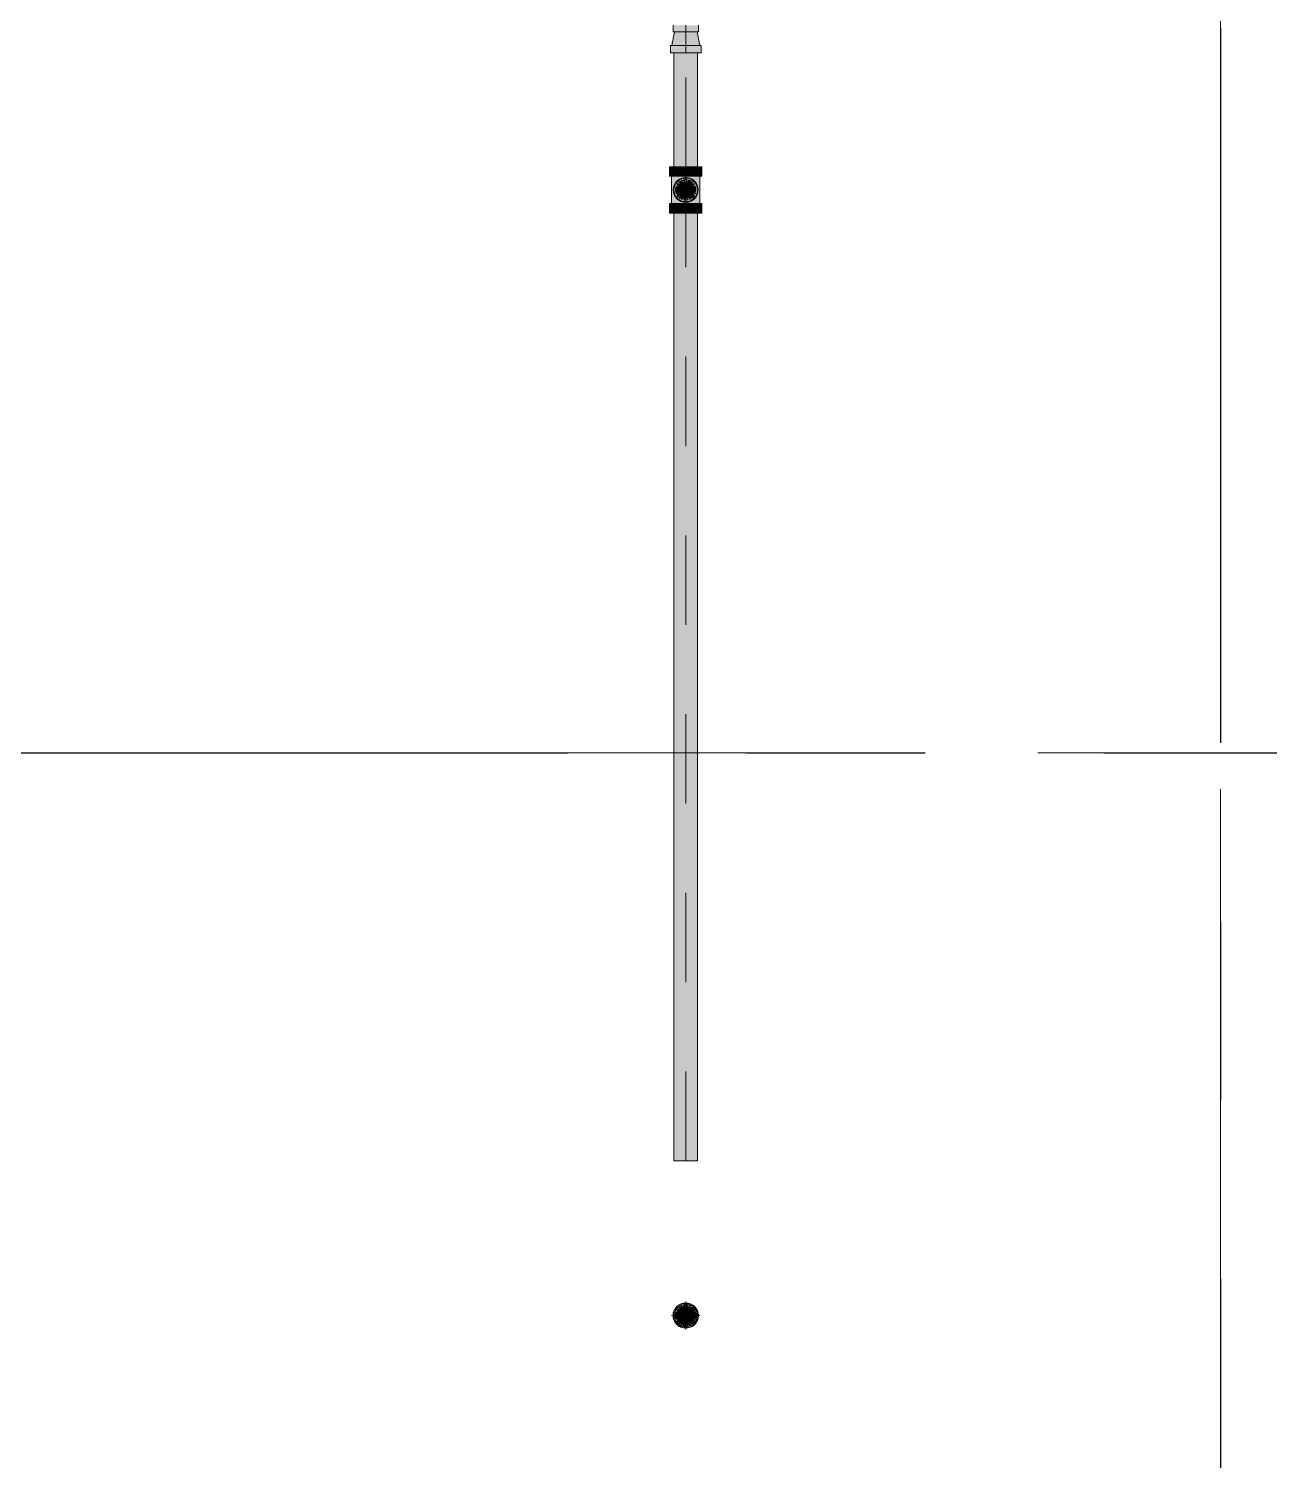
# Model space of a CAD drawing. Header units: millimetres. Extents: x -4000 to 187956, y -58990 to 162485.
# Drawn here: x 48382 to 50587, y 134193 to 136737 of the extents above; entities that cross this region are included whole.
import ezdxf

# ---------------------------------------------------------------- set-up
doc = ezdxf.new("R2010")
doc.units = ezdxf.units.MM
for name, pattern in [('Dash 1_16_', [317.5, 158.75, -158.75]), ('Grid Line', [2222.5, 1270, -317.5, 317.5, -317.5]), ('Grid Line 12_5mm', [2150, 1250, -300, 300, -300])]:
    doc.linetypes.add(name, pattern=pattern)
for name, color, linetype, lineweight in [('F-SPRN', 3, 'Continuous', 9), ('P-PIPE', 3, 'Continuous', 9), ('P-PIPE-CNTR', 3, 'Continuous', 9), ('S-GRID', 1, 'Continuous', 30)]:
    doc.layers.add(name, color=color, linetype=linetype, lineweight=lineweight)

# ---------------------------------------------------------------- blocks, each defined once
blk = doc.blocks.new('CMF2_NHAXUONG_A_rvt-1-FFS - TANG 1')
at = {"layer": 'S-GRID', "linetype": 'Grid Line 12_5mm', "lineweight": 9}
for p, q in [((50500, 161185.2), (50500, -16487.4)), ((-824.3, 135450), (183641.1, 135450))]:
    blk.add_line(p, q, dxfattribs=at)
blk = doc.blocks.new('Sprinkler_Up - DN20-V90-FFS - TANG 1')
at = {"layer": 'F-SPRN', "transparency": 33554534}
for points in [[(-13.5, 0), (-3.9, 0.7), (-1.7, 2.9), (-1.2, 3.5), (-0.6, 4), (0.6, 4), (1.2, 3.5), (1.7, 2.9), (4.6, 0), (22.2, 0), (18, 13.1), (6.9, 21.2), (-6.9, 21.2), (-18, 13.1), (-22.2, 0)], [(0, -21.2), (6.9, -21.2), (18, -13.1), (22.2, 0), (3.9, -0.7), (1.7, -2.9), (1.2, -3.5), (0.6, -4), (-0.6, -4), (-1.2, -3.5), (-1.7, -2.9), (-4.6, 0), (-22.2, 0), (-18, -13.1), (-6.9, -21.2)], [(0, -16.7), (4.3, -16.1), (11.8, -11.8), (16.1, -4.3), (16.1, 4.3), (11.8, 11.8), (8.3, 14.4), (0, 16.7), (-4.3, 16.1), (-11.8, 11.8), (-16.1, 4.3), (-16.1, -4.3), (-11.8, -11.8), (-8.3, -14.4)], [(0, -15.6), (7.8, -13.5), (13.5, -7.8), (15.1, -4), (15.1, 4), (13.5, 7.8), (7.8, 13.5), (0, 15.6), (-7.8, 13.5), (-11, 11), (-15.1, 4), (-15.1, -4), (-11, -11), (-7.8, -13.5)], [(-10.9, -5.5), (-10.9, 5.4), (-14.5, 5.4), (-14.5, -5.5)], [(-7.7, -5.5), (-7.7, 5.4), (-10.9, 5.4), (-10.9, -5.5)], [(0, -5.5), (0, 5.4), (-7.7, 5.4), (-7.7, -5.5)], [(0, 0), (5.7, 0), (2.9, 4.9), (-2.9, 4.9), (-5.7, 0)], [(2.9, -4.9), (5.7, 0), (-5.7, 0), (-2.9, -4.9)], [(-4.6, 0), (4.6, 0), (0, 4.6)], [(0, -4.6), (4.6, 0), (-4.6, 0)], [(0, -2.6), (1.3, 0), (-1.8, 0)], [(-1.3, 0), (1.8, 0), (0, 2.6)], [(7.7, -5.5), (7.7, 5.4), (0, 5.4), (0, -5.5)], [(10.9, -5.5), (10.9, 5.4), (7.7, 5.4), (7.7, -5.5)], [(14.5, -5.5), (14.5, 5.4), (10.9, 5.4), (10.9, -5.5)]]:
    blk.add_hatch(color=1, dxfattribs=at).paths.add_polyline_path(points)
at = {"layer": 'F-SPRN', "color": 1}
for p, q in [((-11.5, 5.4), (-14.5, 5.4)), ((-14.5, 5.4), (-10.9, 5.4)), ((-14.5, 5.4), (-14.5, -5.5)), ((-11.5, 5.4), (-11.5, 4)), ((-11.5, 3), (-11.5, 0.2)), ((-10.9, 0.2), (-10.9, 3.6)), ((-10.8, 5.4), (-7.7, 5.4)), ((-8.1, 5.4), (-10.8, 5.4)), ((-8.1, 5.4), (-8.1, 2.8)), ((-8.1, 2.5), (-8.1, 0.4)), ((-7.7, 5.4), (-7.7, 2.7)), ((-7.7, 5.4), (-7.7, 2.7)), ((-7.7, 2.3), (-7.7, 0.5)), ((-7.7, 2.3), (-7.7, 0.5)), ((-6.9, 5.4), (-4.7, 5.4)), ((-5.8, 3.8), (-5.8, 2.2)), ((-2.1, 0), (-2.1, 0)), ((-2.1, 0), (-2.1, -0.1)), ((0, 2.1), (-0.1, 2.1)), ((2.1, 0), (2.1, 0.1)), ((2.1, 0), (2.1, 0)), ((4.7, 5.4), (6.9, 5.4)), ((5.8, 3.8), (5.8, 2.2)), ((7.7, 5.4), (10.8, 5.4)), ((7.7, 5.4), (7.7, 2.7)), ((7.7, 5.4), (7.7, 2.7)), ((7.7, 2.3), (7.7, 0.5)), ((7.7, 2.3), (7.7, 0.5)), ((10.8, 5.4), (8.1, 5.4)), ((8.1, 5.4), (8.1, 2.8)), ((8.1, 2.5), (8.1, 0.4)), ((10.9, 5.4), (14.5, 5.4)), ((10.9, 3.6), (10.9, 0.2)), ((14.5, 5.4), (11.5, 5.4)), ((11.5, 5.4), (11.5, 4)), ((11.5, 3), (11.5, 0.2)), ((14.5, 5.4), (14.5, -5.5)), ((-10.9, -5.5), (-14.5, -5.5)), ((-14.5, -5.5), (-11.5, -5.5)), ((-11.5, -0.2), (-11.5, -3)), ((-11.5, -4), (-11.5, -5.5)), ((-10.9, -3.6), (-10.9, -0.2)), ((-10.8, -5.5), (-8.1, -5.5)), ((-7.7, -5.5), (-10.8, -5.5)), ((-8.1, -0.4), (-8.1, -2.5)), ((-8.1, -2.8), (-8.1, -5.5)), ((-7.7, -0.5), (-7.7, -2.3)), ((-7.7, -0.5), (-7.7, -2.3)), ((-7.7, -2.7), (-7.7, -5.4)), ((-7.7, -2.7), (-7.7, -5.4)), ((-7, -5.5), (-5.8, -5.5)), ((-4.8, -5.5), (-7, -5.5)), ((-5.8, -2.2), (-5.8, -3.8)), ((0, -2.1), (0.1, -2.1)), ((7, -5.5), (4.8, -5.5)), ((5.8, -2.2), (5.8, -3.8)), ((5.8, -5.5), (7, -5.5)), ((7.7, -0.5), (7.7, -2.3)), ((7.7, -0.5), (7.7, -2.3)), ((7.7, -2.7), (7.7, -5.4)), ((7.7, -2.7), (7.7, -5.4)), ((10.8, -5.5), (7.7, -5.5)), ((8.1, -0.4), (8.1, -2.5)), ((8.1, -2.8), (8.1, -5.5)), ((8.1, -5.5), (10.8, -5.5)), ((10.9, -0.2), (10.9, -3.6)), ((14.5, -5.5), (10.9, -5.5)), ((11.5, -0.2), (11.5, -3)), ((11.5, -4), (11.5, -5.5)), ((11.5, -5.5), (14.5, -5.5))]:
    blk.add_line(p, q, dxfattribs=at)
at = {"layer": 'F-SPRN', "color": 1, "flags": 128}
for points in [[(-0.1, 2.1), (-0.1, 2.1), (-0.2, 2.1), (-0.3, 2.1), (-0.4, 2), (-0.5, 2), (-0.6, 2), (-0.6, 2), (-0.7, 2), (-0.8, 1.9), (-0.9, 1.9), (-0.9, 1.9), (-1, 1.8), (-1.1, 1.8), (-1.2, 1.7), (-1.2, 1.7), (-1.3, 1.6), (-1.4, 1.6), (-1.4, 1.5), (-1.5, 1.5), (-1.5, 1.4), (-1.6, 1.3), (-1.6, 1.3), (-1.7, 1.2), (-1.7, 1.1), (-1.8, 1.1), (-1.8, 1), (-1.9, 0.9), (-1.9, 0.8), (-1.9, 0.8), (-2, 0.7), (-2, 0.6), (-2, 0.5), (-2, 0.5), (-2, 0.4), (-2.1, 0.3), (-2.1, 0.2), (-2.1, 0.1), (-2.1, 0)], [(2.1, 0.1), (2.1, 0.2), (2.1, 0.2), (2.1, 0.3), (2, 0.4), (2, 0.5), (2, 0.6), (2, 0.7), (1.9, 0.7), (1.9, 0.8), (1.9, 0.9), (1.8, 1), (1.8, 1), (1.8, 1.1), (1.7, 1.2), (1.7, 1.2), (1.6, 1.3), (1.6, 1.4), (1.5, 1.4), (1.4, 1.5), (1.4, 1.5), (1.3, 1.6), (1.3, 1.7), (1.2, 1.7), (1.1, 1.7), (1.1, 1.8), (1, 1.8), (0.9, 1.9), (0.8, 1.9), (0.8, 1.9), (0.7, 2), (0.6, 2), (0.5, 2), (0.4, 2), (0.4, 2), (0.3, 2.1), (0.2, 2.1), (0.1, 2.1), (0, 2.1)], [(-2.1, -0.1), (-2.1, -0.2), (-2.1, -0.2), (-2.1, -0.3), (-2, -0.4), (-2, -0.5), (-2, -0.6), (-2, -0.7), (-1.9, -0.7), (-1.9, -0.8), (-1.9, -0.9), (-1.8, -1), (-1.8, -1), (-1.8, -1.1), (-1.7, -1.2), (-1.7, -1.2), (-1.6, -1.3), (-1.6, -1.4), (-1.5, -1.4), (-1.4, -1.5), (-1.4, -1.5), (-1.3, -1.6), (-1.3, -1.7), (-1.2, -1.7), (-1.1, -1.7), (-1.1, -1.8), (-1, -1.8), (-0.9, -1.9), (-0.8, -1.9), (-0.8, -1.9), (-0.7, -2), (-0.6, -2), (-0.5, -2), (-0.4, -2), (-0.4, -2), (-0.3, -2.1), (-0.2, -2.1), (-0.1, -2.1), (0, -2.1)], [(0.1, -2.1), (0.1, -2.1), (0.2, -2.1), (0.3, -2.1), (0.4, -2), (0.5, -2), (0.6, -2), (0.6, -2), (0.7, -2), (0.8, -1.9), (0.9, -1.9), (0.9, -1.9), (1, -1.8), (1.1, -1.8), (1.2, -1.7), (1.2, -1.7), (1.3, -1.6), (1.4, -1.6), (1.4, -1.5), (1.5, -1.5), (1.5, -1.4), (1.6, -1.3), (1.6, -1.3), (1.7, -1.2), (1.7, -1.1), (1.8, -1.1), (1.8, -1), (1.9, -0.9), (1.9, -0.8), (1.9, -0.8), (2, -0.7), (2, -0.6), (2, -0.5), (2, -0.5), (2, -0.4), (2.1, -0.3), (2.1, -0.2), (2.1, -0.1), (2.1, 0)]]:
    blk.add_lwpolyline(points, dxfattribs=at)
at = {"layer": 'F-SPRN', "color": 1}
for radius, start, end in [(22.2, 360, 180), (21.9, 165.6773, 179.2615), (21.9, 144.7698, 164.8151), (21.9, 126.6942, 143.2701), (16.7, 167.6802, 180), (16.7, 167.6802, 180), (16.7, 155.3879, 165), (16.7, 155.3879, 165), (15.6, 166.3382, 180), (15.6, 166.3382, 180), (15.6, 150.4354, 165), (15.6, 159.6139, 165), (16.7, 136.7213, 150), (16.7, 136.7213, 150), (15.6, 150.4354, 156.3845), (15.6, 138.4214, 150), (15.6, 138.4214, 150), (21.9, 108.2621, 125.7507), (16.7, 121.4181, 130.5751), (16.7, 121.4181, 130.5751), (15.6, 120, 133.2078), (15.6, 120, 133.2078), (16.7, 106.5995, 120), (16.7, 106.5995, 120), (15.6, 114.4363, 119.9813), (15.6, 114.4363, 119.9813), (21.9, 99.348, 107.901), (4.63, 0, 180), (4.63, 360, 180), (16.7, 96.4143, 105), (16.7, 96.4143, 105), (3.81, 360, 180), (21.9, 90.145, 98.8503), (15.6, 95.5762, 100.6843), (15.6, 95.5762, 100.6843), (2.56, 0, 180), (2.56, 360, 180), (2.04, 0, 180), (16.7, 83.0684, 90), (16.7, 83.0684, 90), (21.9, 72.5583, 89.4624), (15.6, 75, 87.64), (15.6, 75, 87.64), (15.6, 60.0187, 74.5481), (15.6, 60.0187, 74.5481), (16.7, 60, 75), (16.7, 60, 75), (21.9, 54.2493, 71.7379), (15.6, 46.7922, 60), (15.6, 46.7922, 60), (16.7, 49.4249, 58.5819), (16.7, 49.4249, 58.5819), (15.6, 30, 41.5786), (15.6, 30, 41.5786), (16.7, 30, 43.2787), (16.7, 30, 43.2787), (21.9, 36.7299, 53.3058), (15.6, 23.6155, 29.5646), (15.6, 15, 29.5646), (15.6, 15, 20.3861), (16.7, 15, 24.6121), (16.7, 15, 24.6121), (15.6, 360, 13.6618), (15.6, 0, 13.6618), (16.7, 360, 12.3198), (16.7, 0, 12.3198), (21.9, 15.1849, 35.2302), (21.9, 0.7385, 14.3227), (22.2, 180, 360), (21.9, 180.7385, 194.3227), (21.9, 195.1849, 215.2302), (21.9, 216.7299, 233.3058), (16.7, 180, 192.3198), (16.7, 180, 192.3198), (16.7, 195, 204.6121), (16.7, 195, 204.6121), (15.6, 180, 193.6618), (15.6, 180, 193.6618), (15.6, 195, 200.3861), (15.6, 195, 209.5646), (16.7, 210, 223.2787), (16.7, 210, 223.2787), (15.6, 203.6155, 209.5646), (15.6, 210, 221.5786), (15.6, 210, 221.5786), (21.9, 234.2493, 251.7379), (16.7, 229.4249, 238.5819), (16.7, 229.4249, 238.5819), (15.6, 226.7922, 240), (15.6, 226.7922, 240), (16.7, 240, 255), (16.7, 240, 255), (15.6, 240.0187, 254.5481), (15.6, 240.0187, 254.5481), (21.9, 252.5583, 269.4624), (4.63, 180, 0), (4.63, 180, 360), (15.6, 255, 267.64), (15.6, 255, 267.64), (3.81, 180, 360), (2.56, 180, 0), (2.56, 180, 360), (2.04, 180, 0), (16.7, 263.0684, 270), (16.7, 263.0684, 270), (21.9, 270.145, 278.8503), (15.6, 275.5762, 280.6843), (15.6, 275.5762, 280.6843), (16.7, 276.4143, 285), (16.7, 276.4143, 285), (21.9, 279.348, 287.901), (16.7, 286.5995, 300), (16.7, 286.5995, 300), (15.6, 294.4363, 299.9813), (15.6, 294.4363, 299.9813), (21.9, 288.2621, 305.7507), (15.6, 300, 313.2078), (15.6, 300, 313.2078), (16.7, 301.4181, 310.5751), (16.7, 301.4181, 310.5751), (15.6, 318.4214, 330), (15.6, 318.4214, 330), (16.7, 316.7213, 330), (16.7, 316.7213, 330), (21.9, 306.6942, 323.2701), (15.6, 330.4354, 345), (15.6, 330.4354, 336.3845), (15.6, 339.6139, 345), (15.6, 346.3382, 360), (15.6, 346.3382, 360), (16.7, 335.3879, 345), (16.7, 335.3879, 345), (16.7, 347.6802, 360), (16.7, 347.6802, 360), (21.9, 324.7698, 344.8151), (21.9, 345.6773, 359.2615)]:
    blk.add_arc((0, 0), radius, start, end, dxfattribs=at)
blk = doc.blocks.new('Sprinkler_Up - DN20-V594-FFS - TANG 1')
at = {"layer": 'F-SPRN', "transparency": 33554534}
for points in [[(-13.5, 0), (-3.9, 0.7), (-1.7, 2.9), (-1.2, 3.5), (-0.6, 4), (0.6, 4), (1.2, 3.5), (1.7, 2.9), (4.6, 0), (22.2, 0), (18, 13.1), (6.9, 21.2), (-6.9, 21.2), (-18, 13.1), (-22.2, 0)], [(0, -21.2), (6.9, -21.2), (18, -13.1), (22.2, 0), (3.9, -0.7), (1.7, -2.9), (1.2, -3.5), (0.6, -4), (-0.6, -4), (-1.2, -3.5), (-1.7, -2.9), (-4.6, 0), (-22.2, 0), (-18, -13.1), (-6.9, -21.2)], [(0, -16.7), (4.3, -16.1), (11.8, -11.8), (16.1, -4.3), (16.1, 4.3), (11.8, 11.8), (8.3, 14.4), (0, 16.7), (-4.3, 16.1), (-11.8, 11.8), (-16.1, 4.3), (-16.1, -4.3), (-11.8, -11.8), (-8.3, -14.4)], [(0, -15.6), (7.8, -13.5), (13.5, -7.8), (15.1, -4), (15.1, 4), (13.5, 7.8), (7.8, 13.5), (0, 15.6), (-7.8, 13.5), (-11, 11), (-15.1, 4), (-15.1, -4), (-11, -11), (-7.8, -13.5)], [(-10.9, -5.5), (-10.9, 5.4), (-14.5, 5.4), (-14.5, -5.5)], [(-7.7, -5.5), (-7.7, 5.4), (-10.9, 5.4), (-10.9, -5.5)], [(0, -5.5), (0, 5.4), (-7.7, 5.4), (-7.7, -5.5)], [(0, 0), (5.7, 0), (2.9, 4.9), (-2.9, 4.9), (-5.7, 0)], [(-2.9, -4.9), (2.9, -4.9), (5.7, 0), (-5.7, 0)], [(0, 0), (4.6, 0), (0, 4.6), (-4.6, 0)], [(0, -4.6), (4.6, 0), (-4.6, 0)], [(0, -2.6), (1.3, 0), (-1.8, 0)], [(-1.3, 0), (1.8, 0), (0, 2.6)], [(7.7, -5.5), (7.7, 5.4), (0, 5.4), (0, -5.5)], [(10.9, -5.5), (10.9, 5.4), (7.7, 5.4), (7.7, -5.5)], [(14.5, -5.5), (14.5, 5.4), (10.9, 5.4), (10.9, -5.5)]]:
    blk.add_hatch(color=1, dxfattribs=at).paths.add_polyline_path(points)
at = {"layer": 'F-SPRN', "color": 1}
for p, q in [((-11.5, 5.4), (-14.5, 5.4)), ((-14.5, 5.4), (-11.3, 5.4)), ((-14.5, 5.4), (-14.5, 3.7)), ((-14.5, 3.3), (-14.5, 0)), ((-11.5, 5.4), (-11.5, 4)), ((-10.9, 1.9), (-10.9, 3.6)), ((-10.8, 5.4), (-8, 5.4)), ((-8.1, 5.4), (-10.8, 5.4)), ((-8.1, 5.4), (-8.1, 2.8)), ((-8.1, 2.5), (-8.1, 0.7)), ((-7.7, 4.8), (-7.7, 2.7)), ((-7.7, 4.8), (-7.7, 2.7)), ((-7.7, 2.1), (-7.7, 0.5)), ((-7.7, 2.1), (-7.7, 0.5)), ((-6.7, 5.4), (-4.7, 5.4)), ((-5.8, 3.8), (-5.8, 2.2)), ((-2.1, 0), (-2.1, 0)), ((-2.1, 0), (-2.1, -0.1)), ((0, 2.1), (-0.1, 2.1)), ((2.1, 0), (2.1, 0.1)), ((2.1, 0), (2.1, 0)), ((4.7, 5.4), (6.5, 5.4)), ((7.7, 5.4), (10.8, 5.4)), ((7.7, 5.2), (7.7, 2.7)), ((7.7, 5.2), (7.7, 2.7)), ((7.7, 2.3), (7.7, 0.5)), ((7.7, 2.3), (7.7, 0.5)), ((10.8, 5.4), (8.1, 5.4)), ((8.1, 5.4), (8.1, 2.8)), ((8.1, 2.5), (8.1, 0.4)), ((10.9, 5.4), (14.5, 5.4)), ((10.9, 3.6), (10.9, 0.2)), ((14.5, 5.4), (11.5, 5.4)), ((11.5, 5.4), (11.5, 4)), ((11.5, 3), (11.5, 0.2)), ((14.5, 5.4), (14.5, -5.5)), ((-14.5, -1.3), (-14.5, -3.7)), ((-11.1, -5.5), (-14.5, -5.5)), ((-14.5, -5.5), (-11.5, -5.5)), ((-10.9, -2.6), (-10.9, -1.3)), ((-10.8, -5.5), (-8.1, -5.5)), ((-7.8, -5.5), (-10.8, -5.5)), ((-8.1, -4.2), (-8.1, -5.5)), ((-7.7, -2.7), (-7.7, -4)), ((-7.7, -2.7), (-7.7, -4)), ((-7, -5.5), (-5.8, -5.5)), ((-4.8, -5.5), (-7, -5.5)), ((-5.8, -2.3), (-5.8, -3.8)), ((-2.1, -0.3), (-2, -0.4)), ((-2, -0.4), (-2, -0.5)), ((-2, -0.5), (-2, -0.6)), ((-2, -0.6), (-2, -0.7)), ((-2, -0.7), (-1.9, -0.7)), ((-1.9, -0.7), (-1.9, -0.8)), ((-1.9, -0.8), (-1.9, -0.9)), ((-1.9, -0.9), (-1.8, -1)), ((-1.8, -1), (-1.8, -1.1)), ((-1.8, -1), (-1.8, -1)), ((-1.8, -1.1), (-1.7, -1.2)), ((-1.7, -1.2), (-1.6, -1.3)), ((-1.7, -1.2), (-1.7, -1.2)), ((-1.6, -1.3), (-1.6, -1.4)), ((-1.6, -1.4), (-1.5, -1.4)), ((-1.5, -1.4), (-1.4, -1.5)), ((-1.4, -1.5), (-1.3, -1.6)), ((-1.4, -1.5), (-1.4, -1.5)), ((-1.3, -1.6), (-1.3, -1.7)), ((-1.3, -1.7), (-1.2, -1.7)), ((-1.2, -1.7), (-1.1, -1.7)), ((-1.1, -1.7), (-1.1, -1.8)), ((-1.1, -1.8), (-1, -1.8)), ((-1, -1.8), (-0.9, -1.9)), ((-0.9, -1.9), (-0.8, -1.9)), ((-0.8, -1.9), (-0.7, -2)), ((-0.8, -1.9), (-0.8, -1.9)), ((-0.7, -2), (-0.6, -2)), ((-0.6, -2), (-0.5, -2)), ((-0.5, -2), (-0.4, -2)), ((-0.4, -2), (-0.3, -2.1)), ((-0.4, -2), (-0.4, -2)), ((-0.3, -2.1), (-0.2, -2.1)), ((-0.2, -2.1), (-0.1, -2.1)), ((-0.1, -2.1), (0, -2.1)), ((0, -2.1), (0.1, -2.1)), ((0.1, -2.1), (0.2, -2.1)), ((0.1, -2.1), (0.1, -2.1)), ((0.2, -2.1), (0.3, -2.1)), ((0.3, -2.1), (0.4, -2)), ((0.4, -2), (0.5, -2)), ((0.5, -2), (0.6, -2)), ((0.6, -2), (0.7, -2)), ((0.6, -2), (0.6, -2)), ((0.7, -2), (0.8, -1.9)), ((0.8, -1.9), (0.9, -1.9)), ((0.9, -1.9), (1, -1.8)), ((0.9, -1.9), (0.9, -1.9)), ((1, -1.8), (1.1, -1.8)), ((1.1, -1.8), (1.2, -1.7)), ((1.2, -1.7), (1.3, -1.6)), ((1.2, -1.7), (1.2, -1.7)), ((1.3, -1.6), (1.4, -1.6)), ((1.4, -1.5), (1.5, -1.5)), ((1.4, -1.6), (1.4, -1.5)), ((1.5, -1.4), (1.6, -1.3)), ((1.5, -1.5), (1.5, -1.4)), ((1.6, -1.3), (1.7, -1.2)), ((1.6, -1.3), (1.6, -1.3)), ((1.7, -1.1), (1.8, -1.1)), ((1.7, -1.2), (1.7, -1.1)), ((1.8, -1), (1.9, -0.9)), ((1.8, -1.1), (1.8, -1)), ((1.9, -0.8), (2, -0.7)), ((1.9, -0.8), (1.9, -0.8)), ((1.9, -0.9), (1.9, -0.8)), ((2, -0.4), (2.1, -0.3)), ((2, -0.5), (2, -0.4)), ((2, -0.5), (2, -0.5)), ((2, -0.6), (2, -0.5)), ((2, -0.7), (2, -0.6)), ((2.1, -0.1), (2.1, 0)), ((2.1, -0.2), (2.1, -0.1)), ((2.1, -0.3), (2.1, -0.2)), ((7, -5.5), (4.8, -5.5)), ((5.8, -2.2), (5.8, -3.8)), ((5.8, -5.5), (7, -5.5)), ((7.7, -0.5), (7.7, -2.3)), ((7.7, -0.5), (7.7, -2.3)), ((7.7, -2.7), (7.7, -5.4)), ((7.7, -2.7), (7.7, -5.4)), ((10.8, -5.5), (7.7, -5.5)), ((8.1, -0.4), (8.1, -2.5)), ((8.1, -2.8), (8.1, -5.5)), ((8.1, -5.5), (10.8, -5.5)), ((10.9, -0.2), (10.9, -3.6)), ((14.5, -5.5), (10.9, -5.5)), ((11.5, -0.2), (11.5, -3)), ((11.5, -4), (11.5, -5.5)), ((11.5, -5.5), (14.5, -5.5))]:
    blk.add_line(p, q, dxfattribs=at)
at = {"layer": 'F-SPRN', "color": 1, "flags": 128}
for points in [[(-2, 0.4), (-2.1, 0.3), (-2.1, 0.2), (-2.1, 0.1), (-2.1, 0)], [(-1.9, 0.9), (-1.9, 0.8), (-1.9, 0.8), (-2, 0.7), (-2, 0.6), (-2, 0.5), (-2, 0.5), (-2, 0.4)], [(-1.5, 1.5), (-1.5, 1.4), (-1.6, 1.3), (-1.6, 1.3), (-1.7, 1.2), (-1.7, 1.1), (-1.8, 1.1), (-1.8, 1), (-1.9, 0.9)], [(-0.6, 2), (-0.7, 2), (-0.8, 1.9), (-0.9, 1.9), (-0.9, 1.9), (-1, 1.8), (-1.1, 1.8), (-1.2, 1.7), (-1.2, 1.7), (-1.3, 1.6), (-1.4, 1.6), (-1.4, 1.5), (-1.5, 1.5)], [(-0.5, 2), (-0.6, 2), (-0.6, 2)], [(-0.1, 2.1), (-0.1, 2.1), (-0.2, 2.1), (-0.3, 2.1), (-0.4, 2), (-0.5, 2)], [(2, 0.5), (2, 0.6), (2, 0.7), (1.9, 0.7), (1.9, 0.8), (1.9, 0.9), (1.8, 1), (1.8, 1), (1.8, 1.1), (1.7, 1.2), (1.7, 1.2), (1.6, 1.3), (1.6, 1.4), (1.5, 1.4), (1.4, 1.5), (1.4, 1.5), (1.3, 1.6), (1.3, 1.7), (1.2, 1.7), (1.1, 1.7), (1.1, 1.8), (1, 1.8), (0.9, 1.9), (0.8, 1.9), (0.8, 1.9), (0.7, 2), (0.6, 2), (0.5, 2), (0.4, 2), (0.4, 2), (0.3, 2.1), (0.2, 2.1), (0.1, 2.1), (0, 2.1)], [(2.1, 0.1), (2.1, 0.2), (2.1, 0.2), (2.1, 0.3), (2, 0.4), (2, 0.5)], [(-2.1, -0.1), (-2.1, -0.2), (-2.1, -0.2), (-2.1, -0.3)]]:
    blk.add_lwpolyline(points, dxfattribs=at)
at = {"layer": 'F-SPRN', "color": 1}
for radius, start, end in [(22.2, 360, 180), (21.9, 165.6773, 179.2615), (21.9, 144.7698, 164.8151), (21.9, 126.6942, 143.2701), (16.7, 167.6802, 180), (16.7, 167.6802, 180), (16.7, 155.3879, 164.9693), (16.7, 155.3879, 164.9693), (15.6, 166.4265, 180), (15.6, 166.4265, 180), (15.6, 150.9409, 165), (15.6, 159.6139, 165), (16.7, 136.7213, 149.931), (16.7, 136.7213, 149.931), (15.6, 150.9409, 156.3845), (15.6, 138.4214, 150), (15.6, 138.4214, 150), (21.9, 108.2621, 125.7507), (16.7, 121.4181, 130.5751), (16.7, 121.4181, 130.5751), (15.6, 120.5262, 133.2078), (15.6, 120.5262, 133.2078), (16.7, 106.5995, 120), (16.7, 106.5995, 120), (15.6, 114.4363, 119.9813), (15.6, 114.4363, 119.9813), (21.9, 99.348, 107.901), (4.63, 155.7832, 180), (4.63, 155.7832, 180), (16.7, 96.4143, 105), (16.7, 96.4143, 105), (4.63, 109.0192, 138.2703), (4.63, 109.0192, 138.2703), (21.9, 90.145, 98.8503), (15.6, 95.5762, 100.6843), (15.6, 95.5762, 100.6843), (2.56, 109.0192, 168.8278), (2.56, 109.0192, 168.8278), (2.04, 109.0192, 180), (16.7, 83.0684, 90), (16.7, 83.0684, 90), (4.63, 17.9592, 90), (4.63, 17.9592, 90), (3.81, 57.0577, 90), (2.56, 14.5599, 90), (2.56, 14.5599, 90), (2.04, 10.4703, 90), (21.9, 72.5583, 89.4624), (15.6, 75.573, 80.5892), (15.6, 75.573, 80.5892), (3.81, 16.1605, 43.8358), (15.6, 67.5614, 74.5481), (15.6, 67.5614, 74.5481), (16.7, 60, 75), (16.7, 60, 75), (15.6, 60.0187, 65.5637), (15.6, 60.0187, 65.5637), (21.9, 54.2493, 71.7379), (15.6, 46.7922, 60), (15.6, 46.7922, 60), (16.7, 49.4249, 58.5819), (16.7, 49.4249, 58.5819), (15.6, 30, 41.5786), (15.6, 30, 41.5786), (16.7, 30, 43.2787), (16.7, 30, 43.2787), (21.9, 36.7299, 53.3058), (15.6, 23.6155, 29.5646), (15.6, 15, 29.5646), (15.6, 15, 20.3861), (16.7, 15, 24.6121), (16.7, 15, 24.6121), (15.6, 360, 13.6618), (15.6, 0, 13.6618), (16.7, 360, 12.3198), (16.7, 0, 12.3198), (21.9, 15.1849, 35.2302), (21.9, 0.7385, 14.3227), (22.2, 180, 360), (21.9, 180.7385, 194.3227), (21.9, 195.1849, 215.2302), (21.9, 216.7299, 233.3058), (16.7, 180, 192.3198), (16.7, 180, 192.3198), (16.7, 195.0307, 204.6121), (16.7, 195.0307, 204.6121), (15.6, 181.9082, 193.6618), (15.6, 181.9082, 193.6618), (15.6, 197.3339, 209.5646), (15.6, 197.3339, 209.5646), (16.7, 210.069, 223.2787), (16.7, 210.069, 223.2787), (15.6, 212.5472, 221.5786), (15.6, 212.5472, 221.5786), (21.9, 234.2493, 251.7379), (16.7, 229.4249, 238.5819), (16.7, 229.4249, 238.5819), (15.6, 233.795, 240), (15.6, 233.795, 240), (16.7, 240, 255), (16.7, 240, 255), (15.6, 240.0187, 254.5481), (15.6, 240.0187, 254.5481), (21.9, 252.5583, 269.4624), (4.63, 197.9592, 0), (4.63, 197.9592, 360), (15.6, 255, 267.64), (15.6, 255, 267.64), (3.81, 196.1605, 360), (2.56, 191.1677, 270), (2.56, 191.1677, 270), (2.04, 190.4703, 270), (16.7, 263.0684, 270), (16.7, 263.0684, 270), (2.04, 270, 0), (2.56, 270, 0), (2.56, 270, 360), (21.9, 270.145, 278.8503), (15.6, 275.5762, 280.6843), (15.6, 275.5762, 280.6843), (16.7, 276.4143, 285), (16.7, 276.4143, 285), (21.9, 279.348, 287.901), (16.7, 286.5995, 300), (16.7, 286.5995, 300), (15.6, 294.4363, 299.9813), (15.6, 294.4363, 299.9813), (21.9, 288.2621, 305.7507), (15.6, 300, 313.2078), (15.6, 300, 313.2078), (16.7, 301.4181, 310.5751), (16.7, 301.4181, 310.5751), (15.6, 318.4214, 330), (15.6, 318.4214, 330), (16.7, 316.7213, 330), (16.7, 316.7213, 330), (21.9, 306.6942, 323.2701), (15.6, 330.4354, 345), (15.6, 330.4354, 336.3845), (15.6, 339.6139, 345), (15.6, 346.3382, 360), (15.6, 346.3382, 360), (16.7, 335.3879, 345), (16.7, 335.3879, 345), (16.7, 347.6802, 360), (16.7, 347.6802, 360), (21.9, 324.7698, 344.8151), (21.9, 345.6773, 359.2615)]:
    blk.add_arc((0, 0), radius, start, end, dxfattribs=at)
blk = doc.blocks.new('Steel_Transition_Threaded_HoaPhat - Standard-V953-FFS - TANG 1')
at = {"layer": 'P-PIPE', "lineweight": 13, "transparency": 33554534}
h = blk.add_hatch(color=1, dxfattribs=at)
h.paths.add_polyline_path([(49550, 126427.6), (49555.8, 126428.4), (49561.3, 126430.6), (49565.9, 126434.2), (49569.5, 126438.8), (49571.7, 126444.3), (49572.5, 126450.1), (49571.7, 126455.9), (49569.5, 126461.3), (49565.9, 126466), (49561.3, 126469.6), (49555.8, 126471.8), (49550, 126472.6), (49544.2, 126471.8), (49538.8, 126469.6), (49534.1, 126466), (49530.5, 126461.3), (49528.3, 126455.9), (49527.5, 126450.1), (49528.3, 126444.3), (49530.5, 126438.8), (49534.1, 126434.2), (49538.8, 126430.6), (49544.2, 126428.4)])
h.paths.add_polyline_path([(49550, 126430), (49544.8, 126430.7), (49540, 126432.7), (49535.8, 126435.9), (49532.6, 126440), (49530.6, 126444.9), (49529.9, 126450.1), (49530.6, 126455.3), (49532.6, 126460.1), (49535.8, 126464.3), (49540, 126467.5), (49544.8, 126469.5), (49550, 126470.2), (49555.2, 126469.5), (49560.1, 126467.5), (49564.2, 126464.3), (49567.4, 126460.1), (49569.4, 126455.3), (49570.1, 126450.1), (49569.4, 126444.9), (49567.4, 126440), (49564.2, 126435.9), (49560.1, 126432.7), (49555.2, 126430.7)])
for points in [[(49529.9, 126450.1), (49533.6, 126450.1), (49535.8, 126458.3), (49541.8, 126464.3), (49550, 126466.5), (49558.2, 126464.3), (49564.2, 126458.3), (49566.4, 126450.1), (49570.1, 126450.1), (49569.4, 126455.3), (49567.4, 126460.1), (49564.2, 126464.3), (49560.1, 126467.5), (49555.2, 126469.5), (49550, 126470.2), (49544.8, 126469.5), (49540, 126467.5), (49535.8, 126464.3), (49532.6, 126460.1), (49530.6, 126455.3)], [(49550, 126431.6), (49554.8, 126432.2), (49559.3, 126434.1), (49563.1, 126437), (49566, 126440.8), (49567.9, 126445.3), (49568.5, 126450.1), (49567.9, 126454.9), (49566, 126459.3), (49563.1, 126463.2), (49559.3, 126466.1), (49554.8, 126468), (49550, 126468.6), (49545.2, 126468), (49540.8, 126466.1), (49536.9, 126463.2), (49534, 126459.3), (49532.1, 126454.9), (49531.5, 126450.1), (49532.1, 126445.3), (49534, 126440.8), (49536.9, 126437), (49540.8, 126434.1), (49545.2, 126432.2)], [(49550, 126430), (49555.2, 126430.7), (49560.1, 126432.7), (49564.2, 126435.9), (49567.4, 126440), (49569.4, 126444.9), (49570.1, 126450.1), (49566.4, 126450.1), (49564.2, 126441.9), (49558.2, 126435.9), (49550, 126433.7), (49541.8, 126435.9), (49535.8, 126441.9), (49533.6, 126450.1), (49529.9, 126450.1), (49530.6, 126444.9), (49532.6, 126440), (49535.8, 126435.9), (49540, 126432.7), (49544.8, 126430.7)]]:
    blk.add_hatch(color=1, dxfattribs=at).paths.add_polyline_path(points)
at = {"layer": 'P-PIPE', "color": 20, "lineweight": 13}
for radius, start, end in [(22.5, 0, 180), (22.5, 0, 180), (20.1, 128.8856, 148.1553), (18.5, 136.4297, 150), (18.5, 136.4297, 150), (18.5, 123.4976, 133.2041), (18.5, 123.4976, 133.2041), (20.1, 109.6859, 125.0043), (16.4, 121.0738, 126.4537), (18.5, 106.819, 120), (18.5, 106.819, 120), (16.4, 113.4045, 120), (16.4, 107.4657, 111.9681), (20.1, 100.9975, 105), (18.5, 91.4353, 103.2046), (18.5, 91.4353, 103.2046), (16.4, 96.2132, 104.6042), (20.1, 90.5246, 98.5089), (18.5, 78.0986, 90), (18.5, 78.0986, 90), (20.1, 75.0607, 87.9279), (16.4, 66.9681, 75), (18.5, 60, 75), (18.5, 60, 75), (20.1, 54.9957, 75), (18.5, 46.7959, 56.5024), (18.5, 46.7959, 56.5024), (20.1, 31.8447, 51.1144), (18.5, 30, 43.5703), (18.5, 30, 43.5703), (22.5, 180, 0), (22.5, 180, 0), (20.1, 166.0499, 180), (20.1, 180, 193.9501), (20.1, 150, 162.7449), (20.1, 197.2551, 210), (18.5, 166.5939, 180), (18.5, 166.5939, 180), (18.5, 180, 193.4061), (18.5, 180, 193.4061), (18.5, 157.6232, 165), (18.5, 157.6232, 165), (18.5, 195, 202.3768), (18.5, 195, 202.3768), (20.1, 211.8447, 231.1144), (16.4, 180.8106, 191.4533), (16.4, 168.5467, 175.1607), (18.5, 210, 223.5703), (18.5, 210, 223.5703), (16.4, 158.0319, 163.506), (16.4, 141.9681, 150), (16.4, 210.6635, 218.0319), (18.5, 226.7959, 236.5024), (18.5, 226.7959, 236.5024), (16.4, 230.4733, 236.6389), (16.4, 240, 246.5955), (16.4, 293.4045, 300), (18.5, 303.4976, 313.2041), (18.5, 303.4976, 313.2041), (20.1, 308.8856, 328.1553), (16.4, 30, 38.0319), (18.5, 316.4297, 330), (18.5, 316.4297, 330), (16.4, 338.0319, 342.8691), (16.4, 0, 8.0319), (16.4, 351.9681, 0), (18.5, 15, 22.3768), (18.5, 15, 22.3768), (18.5, 337.6232, 345), (18.5, 337.6232, 345), (20.1, 17.2551, 30), (20.1, 330, 342.7449), (18.5, 0, 13.4061), (18.5, 0, 13.4061), (18.5, 346.5939, 0), (18.5, 346.5939, 0), (20.1, 0, 13.9501), (20.1, 346.0499, 0), (20.1, 234.9957, 255), (18.5, 240, 255), (18.5, 240, 255), (16.4, 246.9681, 255), (20.1, 255.0607, 267.9279), (18.5, 258.0986, 270), (18.5, 258.0986, 270), (16.4, 264.1652, 268.506), (20.1, 270.5246, 278.5089), (18.5, 271.4353, 283.2046), (18.5, 271.4353, 283.2046), (16.4, 276.4537, 283.9063), (20.1, 280.9975, 285), (16.4, 287.4657, 291.9681), (18.5, 286.819, 300), (18.5, 286.819, 300), (20.1, 289.6859, 305.0043)]:
    blk.add_arc((49550, 126450.1), radius, start, end, dxfattribs=at)

msp = doc.modelspace()

# ---------------------------------------------------------------- block references
at = {"lineweight": 5}
msp.add_blockref('CMF2_NHAXUONG_A_rvt-1-FFS - TANG 1', (0, 0), dxfattribs=at)

# ---------------------------------------------------------------- next in the draw order: hatches: boundary and pattern name
at = {"layer": 'P-PIPE', "transparency": 33554534}
for points in [[(49534.1, 136730.8), (49572.5, 136730.8), (49571.7, 136742.6), (49527.5, 136742.6), (49528.3, 136730.8), (49530.5, 136730.8)], [(49562.4, 136706.9), (49574.8, 136706.9), (49569.4, 136730.8), (49529.9, 136730.8), (49526.1, 136706.9), (49556.4, 136706.9)], [(49569.3, 136693.6), (49577.4, 136693.6), (49576.4, 136706.9), (49522.7, 136706.9), (49523.6, 136693.6), (49563.7, 136693.6)], [(49529.6, 136491.2), (49550, 136491.2), (49550, 136693.6), (49528.9, 136693.6), (49528.9, 136491.2)], [(49550, 136491.2), (49571.1, 136491.2), (49570.4, 136693.6), (49550, 136693.6), (49550, 136536.3)], [(49541.7, 134435.6), (49542.8, 134437.6), (49541.7, 134441.7), (49542.8, 134445.9), (49545.8, 134449), (49557.2, 134454.3), (49558.4, 134458.4), (49557.2, 134462.6), (49555.9, 134464.3), (49550, 134466.8), (49541.7, 134464.6), (49535.5, 134458.4), (49533.3, 134450.1), (49535.5, 134441.7), (49538.2, 134438.3)], [(49550, 134433.4), (49558.4, 134435.6), (49561.8, 134438.3), (49566.1, 134445.8), (49566.1, 134454.4), (49561.8, 134461.9), (49558.4, 134464.6), (49550, 134466.8), (49545.7, 134466.2), (49538.2, 134461.9), (49533.9, 134454.4), (49533.9, 134445.8), (49538.2, 134438.3), (49541.7, 134435.6)]]:
    msp.add_hatch(color=1, dxfattribs=at).paths.add_polyline_path(points)
at = {"layer": 'P-PIPE', "lineweight": 5, "transparency": 33554534}
for points in [[(49529.8, 136474.5), (49550, 136474.5), (49550, 136491.2), (49521.4, 136491.2), (49522.3, 136474.5), (49525.2, 136474.5)], [(49570.2, 136474.5), (49578.6, 136474.5), (49577.7, 136491.2), (49550, 136491.2), (49550, 136474.5), (49564.3, 136474.5)], [(49534.7, 136425.7), (49550, 136425.7), (49550, 136431.9), (49540.9, 136434.6), (49538.2, 136436.2), (49534.3, 136440.9), (49532.1, 136446.8), (49532.1, 136453.4), (49534.3, 136459.3), (49540.9, 136465.5), (49543.6, 136467.1), (49550, 136468.3), (49550, 136474.5), (49524.7, 136474.5), (49525.6, 136425.7), (49532.1, 136425.7)], [(49550, 136429.2), (49555.4, 136429.9), (49560.4, 136432), (49564.8, 136435.3), (49568.1, 136439.6), (49570.2, 136444.7), (49570.9, 136450.1), (49570.2, 136455.5), (49568.1, 136460.5), (49564.8, 136464.9), (49560.4, 136468.2), (49555.4, 136470.3), (49550, 136471), (49544.6, 136470.3), (49539.6, 136468.2), (49535.2, 136464.9), (49531.9, 136460.5), (49529.8, 136455.5), (49529.1, 136450.1), (49529.8, 136444.7), (49531.9, 136439.6), (49535.2, 136435.3), (49539.6, 136432), (49544.6, 136429.9)], [(49571.9, 136425.7), (49575.3, 136425.7), (49574.4, 136474.5), (49550, 136474.5), (49550, 136468.3), (49559.1, 136465.5), (49561.8, 136463.9), (49565.7, 136459.3), (49567.9, 136453.4), (49567.9, 136446.8), (49565.7, 136440.9), (49559.1, 136434.6), (49556.4, 136433.1), (49550, 136431.9), (49550, 136425.7), (49567.9, 136425.7)], [(49529.8, 136409), (49550, 136409), (49550, 136425.7), (49521.4, 136425.7), (49522.3, 136409), (49525.2, 136409)], [(49550, 134725.1), (49550, 136409), (49528.9, 136409), (49529.6, 134725.1), (49544.5, 134725.1)], [(49570.2, 136409), (49578.6, 136409), (49577.7, 136425.7), (49550, 136425.7), (49550, 136409), (49564.3, 136409)], [(49550, 134725.1), (49571.1, 134725.1), (49570.4, 136409), (49550, 136409), (49550, 135076.2)]]:
    msp.add_hatch(color=1, dxfattribs=at).paths.add_polyline_path(points)

# ---------------------------------------------------------------- next in the draw order: linework, layer by layer
at = {"layer": 'P-PIPE', "color": 20, "lineweight": 13}
for p, q in [((49527.5, 136742.6), (49527.5, 136730.8)), ((49572.5, 136730.8), (49572.5, 136742.6)), ((49529.9, 136730.8), (49525.2, 136706.9)), ((49527.5, 136730.8), (49572.5, 136730.8)), ((49527.5, 136730.8), (49529.8, 136730.8)), ((49530.6, 136730.8), (49544.2, 136730.8)), ((49544.8, 136730.8), (49555.2, 136730.8)), ((49555.8, 136730.8), (49569.4, 136730.8)), ((49574.8, 136706.9), (49570.1, 136730.8)), ((49570.2, 136730.8), (49572.5, 136730.8)), ((49522.7, 136706.9), (49522.7, 136693.6)), ((49525, 136706.9), (49522.7, 136706.9)), ((49577.4, 136706.9), (49522.7, 136706.9)), ((49522.7, 136693.6), (49577.4, 136693.6)), ((49522.7, 136693.6), (49528.7, 136693.6)), ((49542.9, 136706.9), (49526.3, 136706.9)), ((49528.9, 136693.6), (49528.9, 136491.2)), ((49529.6, 136693.6), (49528.9, 136693.6)), ((49568.3, 136693.6), (49531.7, 136693.6)), ((49531.7, 136693.6), (49568.4, 136693.6)), ((49556.4, 136706.9), (49543.6, 136706.9)), ((49573.7, 136706.9), (49557.1, 136706.9)), ((49571.1, 136693.6), (49570.4, 136693.6)), ((49571.1, 136491.2), (49571.1, 136693.6)), ((49571.3, 136693.6), (49577.4, 136693.6)), ((49577.4, 136706.9), (49575, 136706.9)), ((49577.4, 136693.6), (49577.4, 136706.9)), ((49521.4, 136491.2), (49521.4, 136474.5)), ((49528.8, 136491.2), (49521.4, 136491.2)), ((49550, 136491.2), (49521.4, 136491.2)), ((49528.9, 136491.2), (49529.6, 136491.2)), ((49529.7, 136491.2), (49535.1, 136491.2)), ((49535, 136491.2), (49529.8, 136491.2)), ((49535.6, 136491.2), (49564.4, 136491.2)), ((49550, 136491.2), (49535.7, 136491.2)), ((49564.3, 136491.2), (49550, 136491.2)), ((49578.6, 136491.2), (49550, 136491.2)), ((49564.9, 136491.2), (49570.3, 136491.2)), ((49570.2, 136491.2), (49565, 136491.2)), ((49570.4, 136491.2), (49571.1, 136491.2)), ((49578.6, 136491.2), (49571.2, 136491.2)), ((49578.6, 136474.5), (49578.6, 136491.2)), ((49521.4, 136474.5), (49524.6, 136474.5)), ((49521.4, 136474.5), (49550, 136474.5)), ((49524.7, 136474.5), (49524.7, 136425.7)), ((49525.6, 136474.5), (49524.7, 136474.5)), ((49525.6, 136474.5), (49524.7, 136474.5)), ((49525.5, 136474.5), (49534.7, 136474.5)), ((49534.6, 136474.5), (49525.6, 136474.5)), ((49542.6, 136474.5), (49525.6, 136474.5)), ((49542.6, 136474.5), (49535.6, 136474.5)), ((49535.7, 136474.5), (49542.6, 136474.5)), ((49543.4, 136474.5), (49550, 136474.5)), ((49550, 136474.5), (49543.5, 136474.5)), ((49550, 136474.5), (49543.5, 136474.5)), ((49550, 136474.5), (49556.6, 136474.5)), ((49550, 136474.5), (49578.6, 136474.5)), ((49556.5, 136474.5), (49550, 136474.5)), ((49556.5, 136474.5), (49550, 136474.5)), ((49557.4, 136474.5), (49564.3, 136474.5)), ((49564.4, 136474.5), (49557.4, 136474.5)), ((49575.3, 136474.5), (49557.4, 136474.5)), ((49565.3, 136474.5), (49574.5, 136474.5)), ((49575.3, 136474.5), (49565.4, 136474.5)), ((49575.3, 136425.7), (49575.3, 136474.5)), ((49575.4, 136474.5), (49578.6, 136474.5)), ((49521.4, 136425.7), (49521.4, 136409)), ((49524.6, 136425.7), (49521.4, 136425.7)), ((49550, 136425.7), (49521.4, 136425.7)), ((49521.4, 136409), (49528.8, 136409)), ((49521.4, 136409), (49550, 136409)), ((49524.7, 136425.7), (49534.6, 136425.7)), ((49524.7, 136425.7), (49542.6, 136425.7)), ((49534.7, 136425.7), (49525.5, 136425.7)), ((49528.9, 136409), (49528.9, 134725.1)), ((49529.6, 136409), (49528.9, 136409)), ((49535.1, 136409), (49529.7, 136409)), ((49529.8, 136409), (49535, 136409)), ((49535.6, 136425.7), (49542.6, 136425.7)), ((49564.4, 136409), (49535.6, 136409)), ((49542.6, 136425.7), (49535.7, 136425.7)), ((49535.7, 136409), (49550, 136409)), ((49550, 136425.7), (49543.4, 136425.7)), ((49543.5, 136425.7), (49550, 136425.7)), ((49543.5, 136425.7), (49550, 136425.7)), ((49556.6, 136425.7), (49550, 136425.7)), ((49578.6, 136425.7), (49550, 136425.7)), ((49550, 136425.7), (49556.5, 136425.7)), ((49550, 136425.7), (49556.5, 136425.7)), ((49550, 136409), (49564.3, 136409)), ((49550, 136409), (49578.6, 136409)), ((49564.3, 136425.7), (49557.4, 136425.7)), ((49557.4, 136425.7), (49564.4, 136425.7)), ((49557.4, 136425.7), (49574.4, 136425.7)), ((49570.3, 136409), (49564.9, 136409)), ((49565, 136409), (49570.2, 136409)), ((49574.5, 136425.7), (49565.3, 136425.7)), ((49565.4, 136425.7), (49574.4, 136425.7)), ((49571.1, 136409), (49570.4, 136409)), ((49571.1, 134725.1), (49571.1, 136409)), ((49571.2, 136409), (49578.6, 136409)), ((49574.4, 136425.7), (49575.3, 136425.7)), ((49574.4, 136425.7), (49575.3, 136425.7)), ((49578.6, 136425.7), (49575.4, 136425.7)), ((49578.6, 136409), (49578.6, 136425.7)), ((49528.9, 134725.1), (49571.1, 134725.1))]:
    msp.add_line(p, q, dxfattribs=at)
for radius, start, end in [(20.9, 150, 164.9765), (20.9, 150, 164.9765), (20.9, 127.004, 146.643), (20.9, 127.004, 146.643), (18.2, 140.3475, 150), (18.2, 123.7494, 134.0995), (20.9, 109.0648, 125.6608), (20.9, 109.0648, 125.6608), (18.2, 106.7046, 120), (20.9, 100.0358, 105), (20.9, 100.0358, 105), (18.2, 92.6811, 103.6623), (20.9, 90.1278, 98.8923), (20.9, 90.1278, 98.8923), (20.9, 75, 89.4953), (20.9, 75, 89.4953), (18.2, 60, 87.3189), (20.9, 54.3392, 70.9352), (20.9, 54.3392, 70.9352), (18.2, 45.9005, 56.8148), (20.9, 33.357, 52.996), (20.9, 33.357, 52.996), (18.2, 31.5369, 39.6525), (20.9, 15.0235, 30), (20.9, 15.0235, 30), (20.9, 165.8129, 177.458), (20.9, 165.8129, 177.458), (20.9, 182.542, 194.1871), (20.9, 182.542, 194.1871), (20.9, 195.0235, 210), (20.9, 195.0235, 210), (18.2, 166.7067, 193.2933), (18.2, 156.5612, 165), (18.2, 195, 203.4388), (20.9, 213.357, 232.996), (20.9, 213.357, 232.996), (18.2, 210, 222.3189), (18.2, 227.6811, 236.8148), (18.2, 241.5369, 248.593), (18.2, 291.407, 300), (18.2, 303.1852, 314.0995), (20.9, 307.004, 326.643), (20.9, 307.004, 326.643), (18.2, 315.7169, 330), (18.2, 15, 23.4388), (18.2, 336.5612, 343.4631), (18.2, 346.7067, 13.2933), (20.9, 330, 344.9765), (20.9, 330, 344.9765), (20.9, 2.542, 14.1871), (20.9, 2.542, 14.1871), (20.9, 345.8129, 357.458), (20.9, 345.8129, 357.458), (20.9, 234.3392, 250.9352), (20.9, 234.3392, 250.9352), (20.9, 255, 269.4953), (20.9, 255, 269.4953), (18.2, 255, 267.623), (20.9, 270.1278, 278.8923), (20.9, 270.1278, 278.8923), (18.2, 277.4464, 283.6623), (20.9, 280.0358, 285), (20.9, 280.0358, 285), (20.9, 289.0648, 305.6608), (20.9, 289.0648, 305.6608)]:
    msp.add_arc((49550, 136450.1), radius, start, end, dxfattribs=at)
at = {"layer": 'P-PIPE', "color": 1}
for centre, radius, start, end in [((49550, 134450.1), 16.7, 170.1108, 177.203), ((49550, 134450.1), 16.7, 182.797, 189.8892), ((49550, 134450.1), 16.7, 157.579, 164.2722), ((49550, 134450.1), 16.7, 140.6908, 147.6969), ((49550, 134441.7), 8.35, 115.6806, 125.5287), ((49550, 134441.7), 8.35, 100.6842, 114.0387), ((49550, 134441.7), 8.35, 90, 100.6842), ((49550, 134458.4), 8.35, 270, 280.6842), ((49550, 134458.4), 8.35, 69.0027, 79.2369), ((49550, 134458.4), 8.35, 46.6998, 60.5692), ((49550, 134458.4), 8.35, 316.3183, 330), ((49550, 134458.4), 8.35, 20.1285, 29.0413), ((49550, 134458.4), 8.35, 8.0385, 17.9918), ((49550, 134450.1), 16.7, 46.0317, 51.8726), ((49550, 134450.1), 16.7, 32.3031, 45.2846), ((49550, 134450.1), 16.7, 25.0364, 31.0974), ((49550, 134450.1), 16.7, 16.9375, 22.421), ((49550, 134450.1), 16.7, 4.3093, 9.8892), ((49550, 134450.1), 16.7, 190.2154, 195.2487), ((49550, 134450.1), 16.7, 231.8726, 237.203), ((49550, 134441.7), 8.35, 172.0327, 181.5407), ((49550, 134441.7), 8.35, 199.9004, 209.0413), ((49550, 134441.7), 8.35, 131.0366, 150), ((49550, 134450.1), 16.7, 246.8976, 251.0986), ((49550, 134441.7), 8.35, 226.6998, 240.5692), ((49550, 134450.1), 16.7, 254.7154, 259.6727), ((49550, 134441.7), 8.35, 249.0027, 259.2369), ((49550, 134450.1), 16.7, 266.0042, 273.5288), ((49550, 134450.1), 16.7, 284.6882, 289.3082), ((49550, 134450.1), 16.7, 308.1274, 313.9683), ((49550, 134450.1), 16.7, 314.7154, 320.6908), ((49550, 134450.1), 16.7, 328.9026, 336.686), ((49550, 134450.1), 16.7, 350.1108, 355.6907)]:
    msp.add_arc(centre, radius, start, end, dxfattribs=at)
at = {"layer": 'P-PIPE-CNTR', "color": 20, "lineweight": 13}
for p, q in [((49550, 136693.6), (49550, 136742.6)), ((49550, 136491.2), (49550, 136471.2)), ((49550, 136471), (49550, 136468.3)), ((49550, 136468.2), (49550, 136466.8)), ((49550, 136465.2), (49550, 136463.6)), ((49550, 136462.6), (49550, 136459.8)), ((49550, 136459.1), (49550, 136455.5)), ((49550, 136454.3), (49550, 136452.6)), ((49550, 136452.1), (49550, 136448)), ((49550, 136447.5), (49550, 136445.9)), ((49550, 136444.6), (49550, 136441.1)), ((49550, 136440.4), (49550, 136438.1)), ((49550, 136436.5), (49550, 136435)), ((49550, 136433.4), (49550, 136431.9)), ((49550, 136431.9), (49550, 136429.2)), ((49550, 136428.9), (49550, 136409))]:
    msp.add_line(p, q, dxfattribs=at)
at = {"layer": 'P-PIPE-CNTR', "color": 1, "linetype": 'Dash 1_16_'}
for p, q in [((49550, 136491.2), (49550, 136693.6)), ((49550, 136491.2), (49550, 136693.6)), ((49550, 134725.1), (49550, 136409)), ((49550, 134725.1), (49550, 136409)), ((49550, 134472.6), (49550, 134475.1)), ((49525, 134450.1), (49527.5, 134450.1)), ((49527.8, 134450.1), (49531.5, 134450.1)), ((49536.5, 134450.1), (49542.3, 134450.1)), ((49545.4, 134450.1), (49547.6, 134450.1)), ((49548.7, 134450.1), (49550, 134450.1)), ((49550, 134471.2), (49550, 134472.6)), ((49550, 134468.6), (49550, 134470.2)), ((49550, 134466.8), (49550, 134468.6)), ((49550, 134463.6), (49550, 134465.2)), ((49550, 134459.8), (49550, 134462.6)), ((49550, 134455.5), (49550, 134459.1)), ((49550, 134452.6), (49550, 134454.3)), ((49550, 134450.1), (49550, 134452.1)), ((49550, 134448), (49550, 134450.1)), ((49550, 134450.1), (49551.3, 134450.1)), ((49551.8, 134450.1), (49554.6, 134450.1)), ((49555.7, 134450.1), (49563.5, 134450.1)), ((49566.4, 134450.1), (49567.9, 134450.1)), ((49568.5, 134450.1), (49572.2, 134450.1)), ((49572.5, 134450.1), (49575, 134450.1)), ((49550, 134445.9), (49550, 134447.5)), ((49550, 134441.1), (49550, 134444.6)), ((49550, 134438.1), (49550, 134440.4)), ((49550, 134435), (49550, 134436.5)), ((49550, 134431.6), (49550, 134433.4)), ((49550, 134430), (49550, 134431.6)), ((49550, 134427.6), (49550, 134428.9)), ((49550, 134425.1), (49550, 134427.6))]:
    msp.add_line(p, q, dxfattribs=at)
at = {"layer": 'S-GRID', "linetype": 'Grid Line'}
for p, q in [((50500, 161185.2), (50500, -16487.4)), ((-824.3, 135450), (183641.1, 135450))]:
    msp.add_line(p, q, dxfattribs=at)

# ---------------------------------------------------------------- next in the draw order: block references
at = {"layer": 'F-SPRN', "color": 1}
for name, p in [('Sprinkler_Up - DN20-V90-FFS - TANG 1', (49550, 136450.1)), ('Sprinkler_Up - DN20-V594-FFS - TANG 1', (49550, 134450.1))]:
    msp.add_blockref(name, p, dxfattribs=at)
at = {"layer": 'P-PIPE', "color": 20, "lineweight": 13}
msp.add_blockref('Steel_Transition_Threaded_HoaPhat - Standard-V953-FFS - TANG 1', (0, 8000), dxfattribs=at)

doc.saveas('drawing.dxf')
